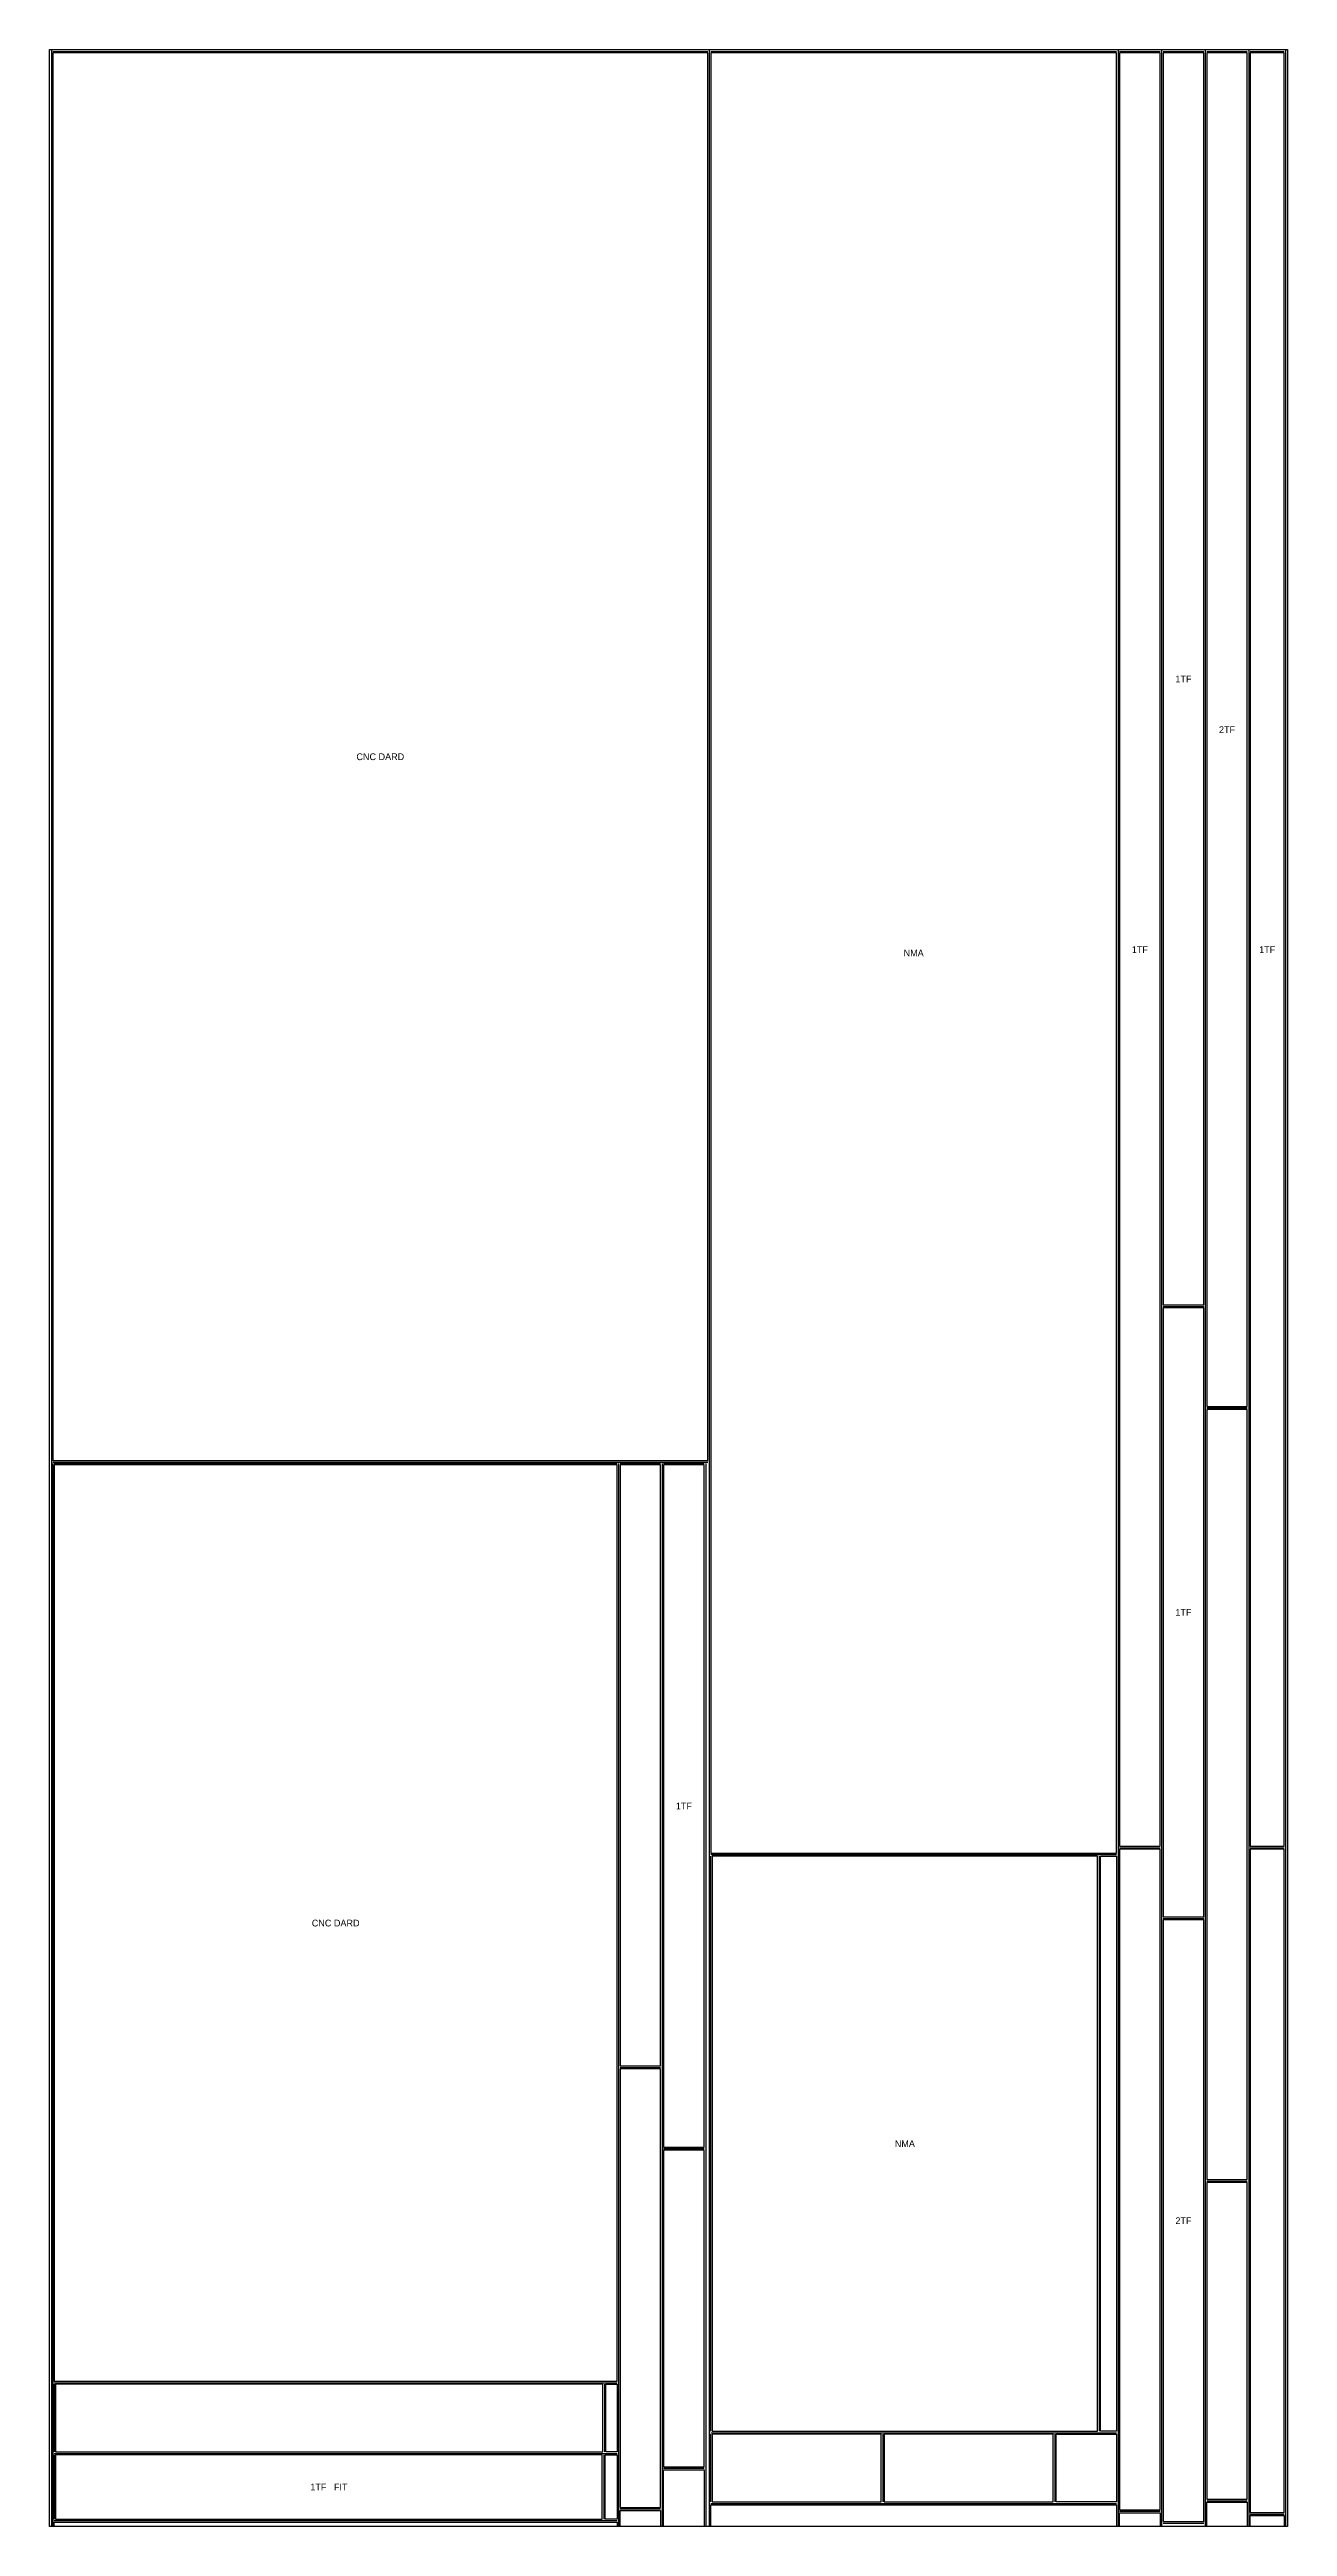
# Model space of a CAD drawing. Extents: x 0 to 1830, y 0 to 3660.
import ezdxf
from ezdxf.enums import TextEntityAlignment as Align

# ---------------------------------------------------------------- set-up
doc = ezdxf.new("R2010")
doc.units = 0

msp = doc.modelspace()

# ---------------------------------------------------------------- linework, layer by layer
at = {"layer": 'Cutting Lines'}
for p, q in [((2.8, 3660), (2.8, 0)), ((975.2, 3660), (975.2, 0)), ((1579.6, 3660), (1579.6, 0)), ((1644, 3660), (1644, 0)), ((1708.4, 3660), (1708.4, 0)), ((1772.8, 3660), (1772.8, 0)), ((1827.2, 3660), (1827.2, 0)), ((5, 3657.2), (973, 3657.2)), ((977.4, 3657.2), (1577.4, 3657.2)), ((1581.8, 3657.2), (1641.8, 3657.2)), ((1646.2, 3657.2), (1706.2, 3657.2)), ((1710.6, 3657.2), (1770.6, 3657.2)), ((1775, 3657.2), (1825, 3657.2)), ((1646.2, 1802.8), (1706.2, 1802.8)), ((1710.6, 1652.8), (1770.6, 1652.8)), ((4.8, 1570.6), (4.8, 0)), ((5, 1572.8), (973, 1572.8)), ((7, 1570.8), (839, 1570.8)), ((841.2, 1570.6), (841.2, 0)), ((843.4, 1570.8), (903.4, 1570.8)), ((905.6, 1570.6), (905.6, 0)), ((907.8, 1570.8), (967.8, 1570.8)), ((970, 1570.6), (970, 0)), ((977.2, 990.6), (977.2, 140.6)), ((977.4, 992.8), (1577.4, 992.8)), ((1551.6, 990.6), (1551.6, 140.6)), ((1581.8, 1002.8), (1641.8, 1002.8)), ((1775, 1002.8), (1825, 1002.8)), ((1646.2, 898.4), (1706.2, 898.4)), ((843.4, 678.4), (903.4, 678.4)), ((907.8, 558.4), (967.8, 558.4)), ((1710.6, 510.4), (1770.6, 510.4)), ((6.8, 210.2), (6.8, 110.2)), ((7, 212.4), (839, 212.4)), ((820.2, 210.2), (820.2, 110.2)), ((977.2, 136.2), (977.2, 36.2)), ((977.4, 138.4), (1577.4, 138.4)), ((1231.6, 136.2), (1231.6, 36.2)), ((1486, 136.2), (1486, 36.2)), ((6.8, 105.8), (6.8, 10.8)), ((7, 108), (839, 108)), ((819.2, 105.8), (819.2, 10.8)), ((907.8, 86), (967.8, 86)), ((1710.6, 38), (1770.6, 38)), ((7, 8.6), (839, 8.6)), ((843.4, 26), (903.4, 26)), ((977.4, 34), (1577.4, 34)), ((1581.8, 22.4), (1641.8, 22.4)), ((1646.2, 5), (1706.2, 5)), ((1775, 18.4), (1825, 18.4))]:
    msp.add_line(p, q, dxfattribs=at)
at = {"layer": 'Off-Cuts'}
for points in [[(1553.8, 140.6), (1553.8, 990.6), (1577.4, 990.6), (1577.4, 140.6)], [(1488.2, 36.2), (1488.2, 136.2), (1577.4, 136.2), (1577.4, 36.2)], [(821.4, 10.8), (821.4, 105.8), (839, 105.8), (839, 10.8)], [(907.8, 0), (907.8, 83.8), (967.8, 83.8), (967.8, 0)], [(7, 0), (7, 6.4), (839, 6.4), (839, 0)], [(843.4, 0), (843.4, 23.8), (903.4, 23.8), (903.4, 0)], [(977.4, 0), (977.4, 31.8), (1577.4, 31.8), (1577.4, 0)], [(1581.8, 0), (1581.8, 20.2), (1641.8, 20.2), (1641.8, 0)], [(1710.6, 0), (1710.6, 35.8), (1770.6, 35.8), (1770.6, 0)], [(1775, 0), (1775, 16.2), (1825, 16.2), (1825, 0)]]:
    msp.add_lwpolyline(points, close=True, dxfattribs=at)
at = {"layer": 'Panel'}
for points in [[(0, 0), (0, 3660), (1830, 3660), (1830, 0)], [(822.4, 110.2), (822.4, 210.2), (839, 210.2), (839, 110.2)]]:
    msp.add_lwpolyline(points, close=True, dxfattribs=at)
at = {"layer": 'Parts'}
for points in [[(5, 3655), (5, 1575), (973, 1575), (973, 3655)], [(977.4, 3655), (977.4, 995), (1577.4, 995), (1577.4, 3655)], [(1581.8, 3655), (1581.8, 1005), (1641.8, 1005), (1641.8, 3655)], [(1646.2, 3655), (1646.2, 1805), (1706.2, 1805), (1706.2, 3655)], [(1710.6, 3655), (1710.6, 1655), (1770.6, 1655), (1770.6, 3655)], [(1775, 3655), (1775, 1005), (1825, 1005), (1825, 3655)], [(1646.2, 1800.6), (1646.2, 900.6), (1706.2, 900.6), (1706.2, 1800.6)], [(1710.6, 1650.6), (1710.6, 512.6), (1770.6, 512.6), (1770.6, 1650.6)], [(7, 1568.6), (7, 214.6), (839, 214.6), (839, 1568.6)], [(843.4, 1568.6), (843.4, 680.6), (903.4, 680.6), (903.4, 1568.6)], [(907.8, 1568.6), (907.8, 560.6), (967.8, 560.6), (967.8, 1568.6)], [(979.4, 990.6), (979.4, 140.6), (1549.4, 140.6), (1549.4, 990.6)], [(1581.8, 1000.6), (1581.8, 24.6), (1641.8, 24.6), (1641.8, 1000.6)], [(1775, 1000.6), (1775, 20.6), (1825, 20.6), (1825, 1000.6)], [(1646.2, 896.2), (1646.2, 7.2), (1706.2, 7.2), (1706.2, 896.2)], [(843.4, 676.2), (843.4, 28.2), (903.4, 28.2), (903.4, 676.2)], [(907.8, 556.2), (907.8, 88.2), (967.8, 88.2), (967.8, 556.2)], [(1710.6, 508.2), (1710.6, 40.2), (1770.6, 40.2), (1770.6, 508.2)], [(9, 210.2), (9, 110.2), (818, 110.2), (818, 210.2)], [(979.4, 136.2), (979.4, 36.2), (1229.4, 36.2), (1229.4, 136.2)], [(1233.8, 136.2), (1233.8, 36.2), (1483.8, 36.2), (1483.8, 136.2)], [(9, 105.8), (9, 10.8), (817, 10.8), (817, 105.8)]]:
    msp.add_lwpolyline(points, close=True, dxfattribs=at)

# ---------------------------------------------------------------- texts
for s, p in [('1TF', (1676.2, 2730)), ('2TF', (1740.6, 2655)), ('CNC DARD', (489, 2615)), ('NMA', (1277.4, 2325)), ('1TF', (1611.8, 2330)), ('1TF', (1800, 2330)), ('1TF', (1676.2, 1350.6)), ('1TF', (937.8, 1064.6)), ('CNC DARD', (423, 891.6)), ('NMA', (1264.4, 565.6)), ('2TF', (1676.2, 451.7)), ('1TF   FIT', (413, 58.3))]:
    msp.add_text(s, height=10).set_placement(p, align=Align.MIDDLE_CENTER)

doc.saveas('drawing.dxf')
